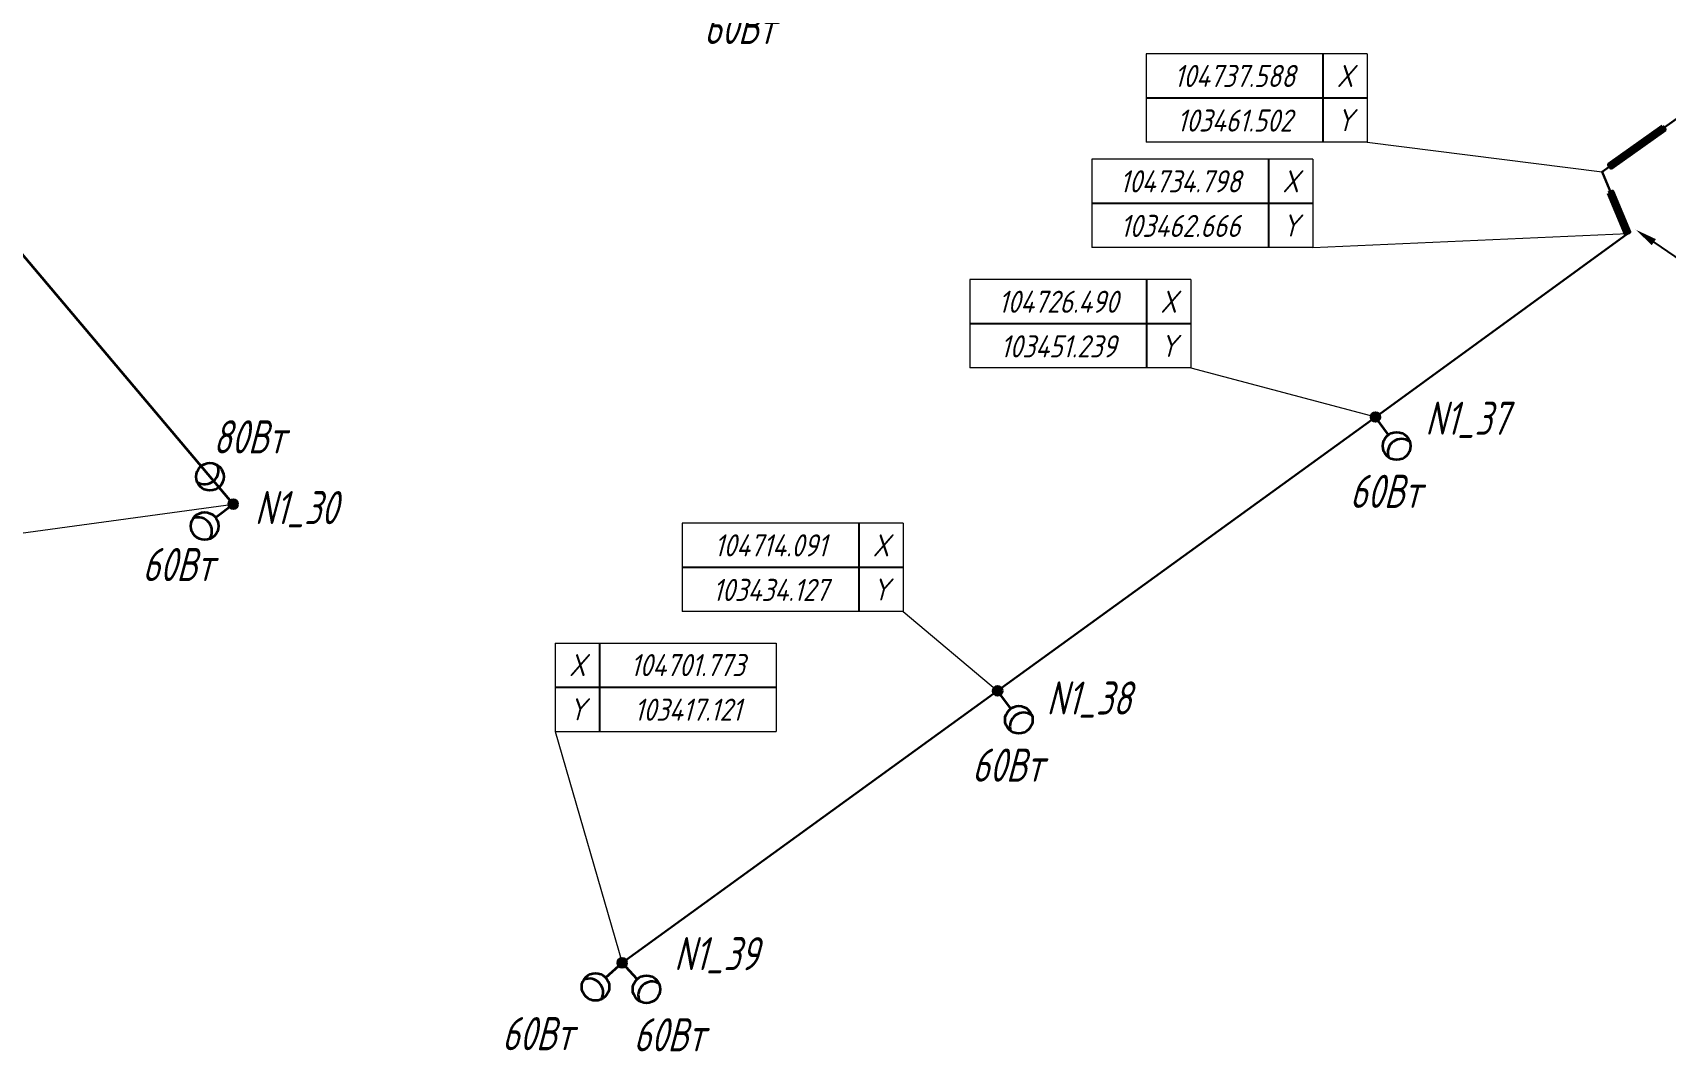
# Model space of a CAD drawing. Header units: millimetres. Extents: x 103224660 to 103518869, y 104697762 to 104995758.
# Drawn here: x 103390421 to 103464415, y 104697762 to 104743894 of the extents above; entities that cross this region are included whole.
import ezdxf
from ezdxf import colors
from ezdxf.entities.mleader import LeaderData, LeaderLine
from ezdxf.enums import TextEntityAlignment as Align
from ezdxf.math import Vec2, Vec3

# ---------------------------------------------------------------- set-up
doc = ezdxf.new("R2010")
doc.units = ezdxf.units.MM
doc.set_wipeout_variables(frame=1)
doc.linetypes.add('CONTINOUS', pattern=[0])
doc.layers.add('0 @ 1', color=7, linetype='Continuous')
for name, color, linetype, lineweight in [('_ПР_НО', 10, 'Continuous', 30), ('ЭО_Воздушная линия', 10, 'Continuous', 35), ('ЭО_Кабельная линия', 3, 'ID_N', 30), ('ЭО_Пл_Опора', 10, 'Continuous', 35), ('ЭО_Пл_Опора_Светильники', 10, 'Continuous', 35), ('ЭО_Пл_Светильники', 10, 'Continuous', 25), ('ЭО_Пл_Светильники_Текст', 10, 'Continuous', 20), ('ЭС_Координата', 7, 'Continuous', 25)]:
    doc.layers.add(name, color=color, linetype=linetype, lineweight=lineweight)
doc.styles.add('ПБГС', font='simplex.shx', dxfattribs={"width": 0.8, "oblique": 15})
doc.linetypes.add('ID_N', pattern='A,0,3,-3,["N",ПБГС,S=1.2,R=0,X=-1,Y=-0.5],-3,6', length=15)

# ---------------------------------------------------------------- blocks, each defined once
blk = doc.blocks.new('промежуточная')
h = blk.add_hatch(color=255)
edge = h.paths.add_edge_path()
edge.add_arc((0, 0), 0.833, 0, 360)
at = {"lineweight": 30}
blk.add_circle((0, 0), 0.833, dxfattribs=at)
blk = doc.blocks.new('*U27')
at = {"layer": 'ЭО_Пл_Светильники'}
blk.add_line((0, 2), (0, 0), dxfattribs=at)
at = {"layer": 'ЭО_Пл_Светильники', "linetype": 'ByBlock', "xscale": 250, "yscale": 250, "zscale": 250}
blk.add_blockref('промежуточная', (0, 0), dxfattribs=at)
at = {"style": 'ПБГС', "oblique": 15, "width": 0.7, "flags": 1}
blk.add_attdef('NAME', (0, -6), '', height=3.5, dxfattribs=at)
at = {"layer": 'ЭО_Пл_Светильники_Текст', "style": 'ПБГС', "oblique": 15, "width": 0.7, "flags": 1}
for tag, p in [('TYPE', (0, 0)), ('MANUFACTURER', (0, -12)), ('SPECIFICATION_SECTION', (0, -18)), ('POWER', (0, -24)), ('GROUP', (0, -30))]:
    blk.add_attdef(tag, p, '', height=3.5, dxfattribs=at)
at = {"layer": 'ЭО_Пл_Светильники_Текст', "style": 'ПБГС', "oblique": 15, "width": 0.7}
blk.add_attdef('N_PYLON', (2257, -806), '', height=1500, dxfattribs=at)
blk = doc.blocks.new('*U28')
at = {"layer": 'ЭО_Пл_Светильники'}
blk.add_line((0, 2), (0, 0), dxfattribs=at)
at = {"layer": 'ЭО_Пл_Светильники', "linetype": 'ByBlock', "xscale": 250, "yscale": 250, "zscale": 250}
blk.add_blockref('промежуточная', (0, 0), dxfattribs=at)
at = {"style": 'ПБГС', "oblique": 15, "width": 0.7, "flags": 1}
blk.add_attdef('NAME', (0, -6), '', height=3.5, dxfattribs=at)
at = {"layer": 'ЭО_Пл_Светильники_Текст', "style": 'ПБГС', "oblique": 15, "width": 0.7, "flags": 1}
for tag, p in [('TYPE', (0, 0)), ('MANUFACTURER', (0, -12)), ('SPECIFICATION_SECTION', (0, -18)), ('POWER', (0, -24)), ('GROUP', (0, -30))]:
    blk.add_attdef(tag, p, '', height=3.5, dxfattribs=at)
at = {"layer": 'ЭО_Пл_Светильники_Текст', "style": 'ПБГС', "oblique": 15, "width": 0.7}
blk.add_attdef('N_PYLON', (2215, -1078), '', height=1500, dxfattribs=at)
blk = doc.blocks.new('*U29')
at = {"layer": 'ЭО_Пл_Светильники'}
blk.add_line((0, 2), (0, 0), dxfattribs=at)
at = {"layer": 'ЭО_Пл_Светильники', "linetype": 'ByBlock', "xscale": 250, "yscale": 250, "zscale": 250}
blk.add_blockref('промежуточная', (0, 0), dxfattribs=at)
at = {"style": 'ПБГС', "oblique": 15, "width": 0.7, "flags": 1}
blk.add_attdef('NAME', (0, -6), '', height=3.5, dxfattribs=at)
at = {"layer": 'ЭО_Пл_Светильники_Текст', "style": 'ПБГС', "oblique": 15, "width": 0.7}
blk.add_attdef('N_PYLON', (2354, -335), '', height=1500, dxfattribs=at)
at = {"layer": 'ЭО_Пл_Светильники_Текст', "style": 'ПБГС', "oblique": 15, "width": 0.7, "flags": 1}
for tag, p in [('TYPE', (0, 0)), ('MANUFACTURER', (0, -12)), ('SPECIFICATION_SECTION', (0, -18)), ('POWER', (0, -24)), ('GROUP', (0, -30))]:
    blk.add_attdef(tag, p, '', height=3.5, dxfattribs=at)
blk = doc.blocks.new('*U85')
at = {"layer": 'ЭО_Пл_Светильники'}
blk.add_line((0, 2), (0, 0), dxfattribs=at)
at = {"layer": 'ЭО_Пл_Светильники', "linetype": 'ByBlock', "xscale": 250, "yscale": 250, "zscale": 250}
blk.add_blockref('промежуточная', (0, 0), dxfattribs=at)
at = {"style": 'ПБГС', "oblique": 15, "width": 0.7, "flags": 1}
blk.add_attdef('NAME', (0, -6), '', height=3.5, dxfattribs=at)
at = {"layer": 'ЭО_Пл_Светильники_Текст', "style": 'ПБГС', "oblique": 15, "width": 0.7, "flags": 1}
for tag, p in [('TYPE', (0, 0)), ('MANUFACTURER', (0, -12)), ('SPECIFICATION_SECTION', (0, -18)), ('POWER', (0, -24)), ('GROUP', (0, -30))]:
    blk.add_attdef(tag, p, '', height=3.5, dxfattribs=at)
at = {"layer": 'ЭО_Пл_Светильники_Текст', "style": 'ПБГС', "oblique": 15, "width": 0.7}
blk.add_attdef('N_PYLON', (981, -908), '', height=1500, dxfattribs=at)
blk = doc.blocks.new('*U208')
at = {"layer": 'ЭО_Пл_Опора_Светильники'}
h = blk.add_hatch(color=256, dxfattribs=at)
h.dxf.hatch_style = 1
h.paths.add_polyline_path([(-161, -117, 1), (161, 117, 1)])
blk.add_line((589, -808), (0, 0), dxfattribs=at)
for centre, radius in [((0, 0), 199), ((957, -1313), 625)]:
    blk.add_circle(centre, radius, dxfattribs=at)
blk.add_arc((1178, -1616), 625, 53.54546, 198.63025, dxfattribs=at)
at = {"style": 'ПБГС', "oblique": 15, "width": 0.7, "flags": 1}
for tag, p, height in [('TYPE', (-1704, -2539), 525000), ('NAME', (0, -3506), 875), ('MANUFACTURER', (0, -5006), 875), ('SPECIFICATION_SECTION', (0, -6506), 875), ('GROUP', (0, -9506), 875)]:
    blk.add_attdef(tag, p, '', height=height, dxfattribs=at)
at = {"layer": 'ЭО_Пл_Светильники_Текст', "style": 'ПБГС', "oblique": 15, "width": 0.7}
blk.add_attdef('POWER', (1103, -3993), '', height=1500, dxfattribs=at)
blk = doc.blocks.new('*U233')
at = {"layer": 'ЭО_Пл_Опора_Светильники'}
h = blk.add_hatch(color=256, dxfattribs=at)
h.dxf.hatch_style = 1
h.paths.add_polyline_path([(152, 128, 1), (-152, -128, 1)])
blk.add_line((-646, 764), (0, 0), dxfattribs=at)
for centre, radius in [((-1049, 1241), 625), ((0, 0), 199)]:
    blk.add_circle(centre, radius, dxfattribs=at)
blk.add_arc((-1291, 1527), 625, 237.66651, 22.75131, dxfattribs=at)
at = {"style": 'ПБГС', "oblique": 15, "width": 0.7, "flags": 1}
for tag, p, height in [('TYPE', (-1704, -2539), 525000), ('NAME', (0, -3506), 875), ('MANUFACTURER', (0, -5006), 875), ('SPECIFICATION_SECTION', (0, -6506), 875), ('GROUP', (0, -9506), 875)]:
    blk.add_attdef(tag, p, '', height=height, dxfattribs=at)
at = {"layer": 'ЭО_Пл_Светильники_Текст', "style": 'ПБГС', "oblique": 15, "width": 0.7}
blk.add_attdef('POWER', (-906, 2297), '', height=1500, dxfattribs=at)
blk = doc.blocks.new('*U234')
at = {"layer": 'ЭО_Пл_Опора_Светильники'}
h = blk.add_hatch(color=256, dxfattribs=at)
h.dxf.hatch_style = 1
h.paths.add_polyline_path([(-122, 157, 1), (122, -157, 1)])
blk.add_line((-792, -611), (0, 0), dxfattribs=at)
for centre, radius in [((0, 0), 199), ((-1286, -993), 625)]:
    blk.add_circle(centre, radius, dxfattribs=at)
blk.add_arc((-1583, -1222), 625, 325.12879, 110.21358, dxfattribs=at)
at = {"style": 'ПБГС', "oblique": 15, "width": 0.7, "flags": 1}
for tag, p, height in [('TYPE', (-1704, -2539), 525000), ('NAME', (0, -3506), 875), ('MANUFACTURER', (0, -5006), 875), ('SPECIFICATION_SECTION', (0, -6506), 875), ('GROUP', (0, -9506), 875)]:
    blk.add_attdef(tag, p, '', height=height, dxfattribs=at)
at = {"layer": 'ЭО_Пл_Светильники_Текст', "style": 'ПБГС', "oblique": 15, "width": 0.7}
blk.add_attdef('POWER', (-4112, -3486), '', height=1500, dxfattribs=at)
blk = doc.blocks.new('*U244')
at = {"layer": 'ЭО_Пл_Опора_Светильники'}
h = blk.add_hatch(color=256, dxfattribs=at)
h.dxf.hatch_style = 1
h.paths.add_polyline_path([(-160, -118, 1), (160, 118, 1)])
blk.add_line((591, -807), (0, 0), dxfattribs=at)
for centre, radius in [((0, 0), 199), ((961, -1311), 625)]:
    blk.add_circle(centre, radius, dxfattribs=at)
blk.add_arc((1182, -1613), 625, 53.69868, 198.78347, dxfattribs=at)
at = {"style": 'ПБГС', "oblique": 15, "width": 0.7, "flags": 1}
for tag, p, height in [('TYPE', (-1704, -2539), 525000), ('NAME', (0, -3506), 875), ('MANUFACTURER', (0, -5006), 875), ('SPECIFICATION_SECTION', (0, -6506), 875), ('GROUP', (0, -9506), 875)]:
    blk.add_attdef(tag, p, '', height=height, dxfattribs=at)
at = {"layer": 'ЭО_Пл_Светильники_Текст', "style": 'ПБГС', "oblique": 15, "width": 0.7}
blk.add_attdef('POWER', (-1162, -4114), '', height=1500, dxfattribs=at)
blk = doc.blocks.new('*U247')
at = {"layer": 'ЭО_Пл_Опора_Светильники'}
h = blk.add_hatch(color=256, dxfattribs=at)
h.dxf.hatch_style = 1
h.paths.add_polyline_path([(-146, -135, 1), (146, 135, 1)])
blk.add_line((678, -735), (0, 0), dxfattribs=at)
for centre, radius in [((0, 0), 199), ((1101, -1195), 625)]:
    blk.add_circle(centre, radius, dxfattribs=at)
blk.add_arc((1355, -1471), 625, 60.12324, 205.20804, dxfattribs=at)
at = {"style": 'ПБГС', "oblique": 15, "width": 0.7, "flags": 1}
for tag, p, height in [('TYPE', (-1704, -2539), 525000), ('NAME', (0, -3506), 875), ('MANUFACTURER', (0, -5006), 875), ('SPECIFICATION_SECTION', (0, -6506), 875), ('GROUP', (0, -9506), 875)]:
    blk.add_attdef(tag, p, '', height=height, dxfattribs=at)
at = {"layer": 'ЭО_Пл_Светильники_Текст', "style": 'ПБГС', "oblique": 15, "width": 0.7}
blk.add_attdef('POWER', (511, -4005), '', height=1500, dxfattribs=at)
blk = doc.blocks.new('*U248')
at = {"layer": 'ЭО_Пл_Опора_Светильники'}
h = blk.add_hatch(color=256, dxfattribs=at)
h.dxf.hatch_style = 1
h.paths.add_polyline_path([(-133, 148, 1), (133, -148, 1)])
blk.add_line((-744, -669), (0, 0), dxfattribs=at)
for centre, radius in [((0, 0), 199), ((-1208, -1086), 625)]:
    blk.add_circle(centre, radius, dxfattribs=at)
blk.add_arc((-1487, -1337), 625, 329.41427, 114.49906, dxfattribs=at)
at = {"style": 'ПБГС', "oblique": 15, "width": 0.7, "flags": 1}
for tag, p, height in [('TYPE', (-1704, -2539), 525000), ('NAME', (0, -3506), 875), ('MANUFACTURER', (0, -5006), 875), ('SPECIFICATION_SECTION', (0, -6506), 875), ('GROUP', (0, -9506), 875)]:
    blk.add_attdef(tag, p, '', height=height, dxfattribs=at)
at = {"layer": 'ЭО_Пл_Светильники_Текст', "style": 'ПБГС', "oblique": 15, "width": 0.7}
blk.add_attdef('POWER', (-5448, -3954), '', height=1500, dxfattribs=at)
blk = doc.blocks.new('*U493')
blk.add_wipeout([(-16.73, 4.44), (-16.73, 12.44), (-36.73, 12.44), (-36.73, 4.44)])
at = {"lineweight": 0}
blk.add_line((-16.73, 4.44), (0, 0), dxfattribs=at)
at = {"color": 0, "lineweight": 0, "transparency": 16777216}
for points in [[(-36.73, 12.44), (-36.73, 4.44), (-36.73, 4.44), (-36.73, 4.44)], [(-16.73, 12.44), (-36.73, 12.44)], [(-16.73, 12.44), (-16.73, 4.44), (-16.73, 4.44), (-16.73, 4.44)], [(-16.73, 4.44), (-36.73, 4.44)]]:
    blk.add_lwpolyline(points, dxfattribs=at)
at = {"transparency": 16777216}
for points in [[(-20.73, 12.44), (-20.73, 4.44)], [(-16.73, 8.44), (-36.73, 8.44)]]:
    blk.add_lwpolyline(points, dxfattribs=at)
at = {"color": 250, "transparency": 16777216, "style": 'ПБГС', "oblique": 15, "width": 0.8, "flags": 8}
for tag, p in [('КООРДИНАТАY', (-28.73, 10.44)), ('КООРДИНАТАX', (-28.73, 6.4))]:
    blk.add_attdef(tag, text='', height=2, dxfattribs=at).set_placement(p, align=Align.MIDDLE_CENTER)
at = {"layer": '0 @ 1', "color": 7, "transparency": 16777216, "char_height": 2, "width": 4, "attachment_point": 5, "style": 'ПБГС'}
for s, insert in [('X', (-18.73, 10.44)), ('Y', (-18.73, 6.44))]:
    blk.add_mtext(s, dxfattribs=dict(at, insert=insert))
blk = doc.blocks.new('*U1383')
at = {"layer": 'ЭС_Координата', "lineweight": 70}
ref = blk.add_blockref('*U493', (103451239, 104726490), dxfattribs=dict(at, xscale=500, yscale=500, zscale=500))
ref.add_attrib('КООРДИНАТАX', '103451.239', dxfattribs={"layer": '0 @ 1', "color": 250, "transparency": 16777216, "height": 1000, "style": 'ПБГС', "oblique": 15, "width": 0.8, "flags": 8}).set_placement((103436875, 104729689), align=Align.MIDDLE_CENTER)
ref.add_attrib('КООРДИНАТАY', '104726.490', dxfattribs={"layer": '0 @ 1', "color": 250, "transparency": 16777216, "height": 1000, "style": 'ПБГС', "oblique": 15, "width": 0.8, "flags": 8}).set_placement((103436875, 104731708), align=Align.MIDDLE_CENTER)
blk = doc.blocks.new('*U556')
blk.add_wipeout([(-8.57, 7.17), (-8.57, 15.17), (-28.57, 15.17), (-28.57, 7.17)])
at = {"lineweight": 0}
blk.add_line((-8.57, 7.17), (0, 0), dxfattribs=at)
at = {"color": 0, "lineweight": 0, "transparency": 16777216}
for points in [[(-28.57, 15.17), (-28.57, 7.17), (-28.57, 7.17), (-28.57, 7.17)], [(-8.57, 15.17), (-28.57, 15.17)], [(-8.57, 15.17), (-8.57, 7.17), (-8.57, 7.17), (-8.57, 7.17)], [(-8.57, 7.17), (-28.57, 7.17)]]:
    blk.add_lwpolyline(points, dxfattribs=at)
at = {"transparency": 16777216}
for points in [[(-12.57, 15.17), (-12.57, 7.17)], [(-8.57, 11.17), (-28.57, 11.17)]]:
    blk.add_lwpolyline(points, dxfattribs=at)
at = {"color": 250, "transparency": 16777216, "style": 'ПБГС', "oblique": 15, "width": 0.8, "flags": 8}
for tag, p in [('КООРДИНАТАY', (-20.57, 13.17)), ('КООРДИНАТАX', (-20.57, 9.13))]:
    blk.add_attdef(tag, text='', height=2, dxfattribs=at).set_placement(p, align=Align.MIDDLE_CENTER)
at = {"layer": '0 @ 1', "color": 7, "transparency": 16777216, "char_height": 2, "width": 4, "attachment_point": 5, "style": 'ПБГС'}
for s, insert in [('X', (-10.57, 13.17)), ('Y', (-10.57, 9.17))]:
    blk.add_mtext(s, dxfattribs=dict(at, insert=insert))
blk = doc.blocks.new('*U1384')
at = {"layer": 'ЭС_Координата', "lineweight": 70}
ref = blk.add_blockref('*U556', (103434127, 104714091), dxfattribs=dict(at, xscale=500, yscale=500, zscale=500))
ref.add_attrib('КООРДИНАТАX', '103434.127', dxfattribs={"layer": '0 @ 1', "color": 250, "transparency": 16777216, "height": 1000, "style": 'ПБГС', "oblique": 15, "width": 0.8, "flags": 8}).set_placement((103423840, 104718657), align=Align.MIDDLE_CENTER)
ref.add_attrib('КООРДИНАТАY', '104714.091', dxfattribs={"layer": '0 @ 1', "color": 250, "transparency": 16777216, "height": 1000, "style": 'ПБГС', "oblique": 15, "width": 0.8, "flags": 8}).set_placement((103423840, 104720675), align=Align.MIDDLE_CENTER)
blk = doc.blocks.new('*U555')
blk.add_wipeout([(-6.06, 20.96), (-6.06, 28.96), (13.94, 28.96), (13.94, 20.96)])
at = {"lineweight": 0}
blk.add_line((-6.06, 20.96), (0, 0), dxfattribs=at)
at = {"color": 0, "lineweight": 0, "transparency": 16777216}
for points in [[(-6.06, 28.96), (-6.06, 20.96), (-6.06, 20.96), (-6.06, 20.96)], [(-6.06, 28.96), (13.94, 28.96)], [(13.94, 28.96), (13.94, 20.96), (13.94, 20.96), (13.94, 20.96)], [(-6.06, 20.96), (13.94, 20.96)]]:
    blk.add_lwpolyline(points, dxfattribs=at)
at = {"transparency": 16777216}
for points in [[(-2.06, 28.96), (-2.06, 20.96)], [(-6.06, 24.96), (13.94, 24.96)]]:
    blk.add_lwpolyline(points, dxfattribs=at)
at = {"color": 250, "transparency": 16777216, "style": 'ПБГС', "oblique": 15, "width": 0.8, "flags": 8}
for tag, p in [('КООРДИНАТАY', (5.94, 26.96)), ('КООРДИНАТАX', (5.94, 22.92))]:
    blk.add_attdef(tag, text='', height=2, dxfattribs=at).set_placement(p, align=Align.MIDDLE_CENTER)
at = {"layer": '0 @ 1', "color": 7, "transparency": 16777216, "char_height": 2, "width": 4, "attachment_point": 5, "style": 'ПБГС'}
for s, insert in [('X', (-4.06, 26.96)), ('Y', (-4.06, 22.96))]:
    blk.add_mtext(s, dxfattribs=dict(at, insert=insert))
blk = doc.blocks.new('*U1385')
at = {"layer": 'ЭС_Координата', "lineweight": 70}
ref = blk.add_blockref('*U555', (103417121, 104701773), dxfattribs=dict(at, xscale=500, yscale=500, zscale=500))
ref.add_attrib('КООРДИНАТАX', '103417.121', dxfattribs={"layer": '0 @ 1', "color": 250, "transparency": 16777216, "height": 1000, "style": 'ПБГС', "oblique": 15, "width": 0.8, "flags": 8}).set_placement((103420090, 104713233), align=Align.MIDDLE_CENTER)
ref.add_attrib('КООРДИНАТАY', '104701.773', dxfattribs={"layer": '0 @ 1', "color": 250, "transparency": 16777216, "height": 1000, "style": 'ПБГС', "oblique": 15, "width": 0.8, "flags": 8}).set_placement((103420090, 104715252), align=Align.MIDDLE_CENTER)
blk = doc.blocks.new('*U494')
blk.add_wipeout([(-19.24, -2.63), (-19.24, 5.37), (-39.24, 5.37), (-39.24, -2.63)])
at = {"lineweight": 0}
blk.add_line((-19.24, -2.63), (0, 0), dxfattribs=at)
at = {"color": 0, "lineweight": 0, "transparency": 16777216}
for points in [[(-39.24, 5.37), (-39.24, -2.63), (-39.24, -2.63), (-39.24, -2.63)], [(-19.24, 5.37), (-39.24, 5.37)], [(-19.24, 5.37), (-19.24, -2.63), (-19.24, -2.63), (-19.24, -2.63)], [(-19.24, -2.63), (-39.24, -2.63)]]:
    blk.add_lwpolyline(points, dxfattribs=at)
at = {"transparency": 16777216}
for points in [[(-23.24, 5.37), (-23.24, -2.63)], [(-19.24, 1.37), (-39.24, 1.37)]]:
    blk.add_lwpolyline(points, dxfattribs=at)
at = {"color": 250, "transparency": 16777216, "style": 'ПБГС', "oblique": 15, "width": 0.8, "flags": 8}
for tag, p in [('КООРДИНАТАY', (-31.24, 3.37)), ('КООРДИНАТАX', (-31.24, -0.67))]:
    blk.add_attdef(tag, text='', height=2, dxfattribs=at).set_placement(p, align=Align.MIDDLE_CENTER)
at = {"layer": '0 @ 1', "color": 7, "transparency": 16777216, "char_height": 2, "width": 4, "attachment_point": 5, "style": 'ПБГС'}
for s, insert in [('X', (-21.24, 3.37)), ('Y', (-21.24, -0.63))]:
    blk.add_mtext(s, dxfattribs=dict(at, insert=insert))
blk = doc.blocks.new('*U1386')
at = {"layer": 'ЭС_Координата', "lineweight": 70}
ref = blk.add_blockref('*U494', (103399501, 104722543), dxfattribs=dict(at, xscale=500, yscale=500, zscale=500))
ref.add_attrib('КООРДИНАТАX', '103399.501', dxfattribs={"layer": '0 @ 1', "color": 250, "transparency": 16777216, "height": 1000, "style": 'ПБГС', "oblique": 15, "width": 0.8, "flags": 8}).set_placement((103383879, 104722208), align=Align.MIDDLE_CENTER)
ref.add_attrib('КООРДИНАТАY', '104722.543', dxfattribs={"layer": '0 @ 1', "color": 250, "transparency": 16777216, "height": 1000, "style": 'ПБГС', "oblique": 15, "width": 0.8, "flags": 8}).set_placement((103383879, 104724227), align=Align.MIDDLE_CENTER)
blk = doc.blocks.new('*U557')
blk.add_wipeout([(-28.53, -1.27), (-28.53, 6.73), (-48.53, 6.73), (-48.53, -1.27)])
at = {"lineweight": 0}
blk.add_line((-28.53, -1.27), (0, 0), dxfattribs=at)
at = {"color": 0, "lineweight": 0, "transparency": 16777216}
for points in [[(-48.53, 6.73), (-48.53, -1.27), (-48.53, -1.27), (-48.53, -1.27)], [(-28.53, 6.73), (-48.53, 6.73)], [(-28.53, 6.73), (-28.53, -1.27), (-28.53, -1.27), (-28.53, -1.27)], [(-28.53, -1.27), (-48.53, -1.27)]]:
    blk.add_lwpolyline(points, dxfattribs=at)
at = {"transparency": 16777216}
for points in [[(-32.53, 6.73), (-32.53, -1.27)], [(-28.53, 2.73), (-48.53, 2.73)]]:
    blk.add_lwpolyline(points, dxfattribs=at)
at = {"color": 250, "transparency": 16777216, "style": 'ПБГС', "oblique": 15, "width": 0.8, "flags": 8}
for tag, p in [('КООРДИНАТАY', (-40.53, 4.73)), ('КООРДИНАТАX', (-40.53, 0.69))]:
    blk.add_attdef(tag, text='', height=2, dxfattribs=at).set_placement(p, align=Align.MIDDLE_CENTER)
at = {"layer": '0 @ 1', "color": 7, "transparency": 16777216, "char_height": 2, "width": 4, "attachment_point": 5, "style": 'ПБГС'}
for s, insert in [('X', (-30.53, 4.73)), ('Y', (-30.53, 0.73))]:
    blk.add_mtext(s, dxfattribs=dict(at, insert=insert))
blk = doc.blocks.new('*U1453')
at = {"layer": 'ЭС_Координата', "lineweight": 70}
ref = blk.add_blockref('*U557', (103462666, 104734798), dxfattribs=dict(at, xscale=500, yscale=500, zscale=500))
ref.add_attrib('КООРДИНАТАX', '103462.666', dxfattribs={"layer": '0 @ 1', "color": 250, "transparency": 16777216, "height": 1000, "style": 'ПБГС', "oblique": 15, "width": 0.8, "flags": 8}).set_placement((103442402, 104735143), align=Align.MIDDLE_CENTER)
ref.add_attrib('КООРДИНАТАY', '104734.798', dxfattribs={"layer": '0 @ 1', "color": 250, "transparency": 16777216, "height": 1000, "style": 'ПБГС', "oblique": 15, "width": 0.8, "flags": 8}).set_placement((103442402, 104737161), align=Align.MIDDLE_CENTER)
blk = doc.blocks.new('*U558')
blk.add_wipeout([(-21.28, 2.69), (-21.28, 10.69), (-41.28, 10.69), (-41.28, 2.69)])
at = {"lineweight": 0}
blk.add_line((-21.28, 2.69), (0, 0), dxfattribs=at)
at = {"color": 0, "lineweight": 0, "transparency": 16777216}
for points in [[(-41.28, 10.69), (-41.28, 2.69), (-41.28, 2.69), (-41.28, 2.69)], [(-21.28, 10.69), (-41.28, 10.69)], [(-21.28, 10.69), (-21.28, 2.69), (-21.28, 2.69), (-21.28, 2.69)], [(-21.28, 2.69), (-41.28, 2.69)]]:
    blk.add_lwpolyline(points, dxfattribs=at)
at = {"transparency": 16777216}
for points in [[(-25.28, 10.69), (-25.28, 2.69)], [(-21.28, 6.69), (-41.28, 6.69)]]:
    blk.add_lwpolyline(points, dxfattribs=at)
at = {"color": 250, "transparency": 16777216, "style": 'ПБГС', "oblique": 15, "width": 0.8, "flags": 8}
for tag, p in [('КООРДИНАТАY', (-33.28, 8.69)), ('КООРДИНАТАX', (-33.28, 4.65))]:
    blk.add_attdef(tag, text='', height=2, dxfattribs=at).set_placement(p, align=Align.MIDDLE_CENTER)
at = {"layer": '0 @ 1', "color": 7, "transparency": 16777216, "char_height": 2, "width": 4, "attachment_point": 5, "style": 'ПБГС'}
for s, insert in [('X', (-23.28, 8.69)), ('Y', (-23.28, 4.69))]:
    blk.add_mtext(s, dxfattribs=dict(at, insert=insert))
blk = doc.blocks.new('*U1454')
at = {"layer": 'ЭС_Координата', "lineweight": 70}
ref = blk.add_blockref('*U558', (103461502, 104737588), dxfattribs=dict(at, xscale=500, yscale=500, zscale=500))
ref.add_attrib('КООРДИНАТАX', '103461.502', dxfattribs={"layer": '0 @ 1', "color": 250, "transparency": 16777216, "height": 1000, "style": 'ПБГС', "oblique": 15, "width": 0.8, "flags": 8}).set_placement((103444860, 104739915), align=Align.MIDDLE_CENTER)
ref.add_attrib('КООРДИНАТАY', '104737.588', dxfattribs={"layer": '0 @ 1', "color": 250, "transparency": 16777216, "height": 1000, "style": 'ПБГС', "oblique": 15, "width": 0.8, "flags": 8}).set_placement((103444860, 104741934), align=Align.MIDDLE_CENTER)
blk = doc.blocks.new('*U1369')
at = {"color": 0, "linetype": 'ByBlock', "lineweight": -2}
blk.add_lwpolyline([(0.06, -0.08), (2.457, 1.724), (2.337, 1.884), (-0.06, 0.08)], close=True, dxfattribs=at)
at = {"style": 'ПБГС', "oblique": 15, "width": 0.8, "flags": 1}
blk.add_attdef('N_CROSSING', (0, -6.824), '', height=2.5, dxfattribs=at)
blk = doc.blocks.new('*U1467')
at = {"layer": '_ПР_НО', "color": 5, "linetype": 'CONTINOUS', "lineweight": 50, "xscale": 1000.000000000001, "yscale": 1000.000000000001, "zscale": 1000.000000000001, "rotation": 178.4410613099681}
blk.add_blockref('*U1369', (103464302, 104739579), dxfattribs=at)
blk = doc.blocks.new('*U1370')
at = {"color": 0, "linetype": 'ByBlock', "lineweight": -2}
blk.add_lwpolyline([(-0.092, -0.039), (0.684, -1.882), (0.869, -1.804), (0.092, 0.039)], close=True, dxfattribs=at)
at = {"style": 'ПБГС', "oblique": 15, "width": 0.8, "flags": 1}
blk.add_attdef('N_CROSSING', (0, -6.824), '', height=2.5, dxfattribs=at)
blk = doc.blocks.new('*U1468')
at = {"layer": '_ПР_НО', "color": 5, "linetype": 'CONTINOUS', "lineweight": 50, "xscale": 1000.000000000001, "yscale": 1000.000000000001, "zscale": 1000.000000000001, "rotation": 359.817495342157}
blk.add_blockref('*U1370', (103461886, 104736667), dxfattribs=at)

msp = doc.modelspace()

# ---------------------------------------------------------------- linework, layer by layer
at = {"layer": 'ЭО_Кабельная линия'}
msp.add_lwpolyline([(103451239, 104726487), (103462666, 104734798), (103461502, 104737588), (103465404, 104740363), (103468244, 104738811)], dxfattribs=at)

# ---------------------------------------------------------------- block references
at = {"layer": 'ЭО_Пл_Опора'}
for name, p, values in [('*U27', (103451239, 104726487), {'N_PYLON': 'N1_37'}), ('*U85', (103399499, 104722542), {'N_PYLON': 'N1_30'}), ('*U28', (103434127, 104714088), {'N_PYLON': 'N1_38'}), ('*U29', (103417121, 104701768), {'N_PYLON': 'N1_39'})]:
    msp.add_blockref(name, p, dxfattribs=at).add_auto_attribs(values)
at = {"layer": 'ЭО_Пл_Светильники'}
for name, p, values in [('*U208', (103419721, 104747376), {'POWER': '60Вт'}), ('*U233', (103399499, 104722542), {'POWER': '80Вт'}), ('*U244', (103451239, 104726487), {'POWER': '60Вт'}), ('*U234', (103399499, 104722542), {'POWER': '60Вт'}), ('*U244', (103434127, 104714088), {'POWER': '60Вт'}), ('*U248', (103417121, 104701767), {'POWER': '60Вт'}), ('*U247', (103417121, 104701767), {'POWER': '60Вт'})]:
    msp.add_blockref(name, p, dxfattribs=at).add_auto_attribs(values)

# ---------------------------------------------------------------- next in the draw order: block references
at = {"layer": 'ЭО_Пл_Светильники_Текст'}
for name in ['*U1454', '*U1383', '*U1386', '*U1384']:
    msp.add_blockref(name, (0, 0), dxfattribs=at)

# ---------------------------------------------------------------- next in the draw order: linework, layer by layer
at = {"layer": 'ЭО_Воздушная линия'}
msp.add_line((103381651, 104743661), (103399499, 104722542), dxfattribs=at)
at = {"layer": 'ЭО_Кабельная линия'}
msp.add_line((103451239, 104726487), (103434127, 104714091), dxfattribs=at)

# ---------------------------------------------------------------- next in the draw order: block references
at = {"layer": 'ЭО_Пл_Светильники_Текст'}
for name in ['*U1453', '*U1385']:
    msp.add_blockref(name, (0, 0), dxfattribs=at)

# ---------------------------------------------------------------- next in the draw order: linework, layer by layer
at = {"layer": 'ЭО_Кабельная линия'}
msp.add_line((103434127, 104714091), (103417121, 104701767), dxfattribs=at)

# ---------------------------------------------------------------- next in the draw order: block references
at = {"layer": 'ЭО_Пл_Светильники_Текст'}
msp.add_blockref('*U1467', (0, 0), dxfattribs=at)

# ---------------------------------------------------------------- next in the draw order: leaders
at = {"layer": 'ЭС_Координата', "lineweight": 25}
ml = msp.add_multileader_mtext('Standard', dxfattribs=at)
ml.set_content('', color=256, style='ПБГС')
ml.set_leader_properties()
ml.build(insert=Vec2(0, 0))
ml.multileader.update_dxf_attribs({"has_dogleg": 0, "has_text_frame": 1, "text_left_attachment_type": 0, "text_right_attachment_type": 0, "dogleg_length": 0, "arrow_head_size": 1000})
ctx = ml.context
ctx.base_point, ctx.char_height, ctx.arrow_head_size, ctx.landing_gap_size, ctx.plane_origin, ctx.plane_x_axis, ctx.plane_y_axis = Vec3(103478790, 104724177), 1200, 1000, 0, Vec3(103292914, 104780667), Vec3(1, -0.000067), Vec3(0.000067, 1)
ctx.left_attachment, ctx.right_attachment = 0, 0
notes = []
notes.append((ctx, [(0, (1, 1, 0), (103478790, 104724177), (1, -0.000067), 0, [(0, [(103463025, 104734973)], 0, [])])]))
ctx.mtext.insert, ctx.mtext.text_direction, ctx.mtext.rotation = Vec3(103478790, 104724177), Vec3(1, -0.000067), 6.283118
ctx.mtext.has_bg_fill, ctx.mtext.bg_color, ctx.mtext.bg_scale_factor, ctx.mtext.bg_transparency, ctx.mtext.use_window_bg_color = 1, -1027028792, 1.5, 0, 1
for ctx, leaders in notes:
    for number, flags, end, landing, length, lines in leaders:
        leader = LeaderData()
        leader.index, (leader.has_last_leader_line, leader.has_dogleg_vector, leader.attachment_direction) = number, flags
        leader.last_leader_point, leader.dogleg_vector, leader.dogleg_length = Vec3(end), Vec3(landing), length
        for number, points, colour, breaks in lines:
            line = LeaderLine()
            line.index, line.vertices, line.color, line.breaks = number, Vec3.list(points), colors.encode_raw_color(colour), breaks
            leader.lines.append(line)
        ctx.leaders.append(leader)

# ---------------------------------------------------------------- next in the draw order: block references
at = {"layer": 'ЭО_Пл_Светильники_Текст'}
msp.add_blockref('*U1468', (0, 0), dxfattribs=at)

doc.saveas('drawing.dxf')
